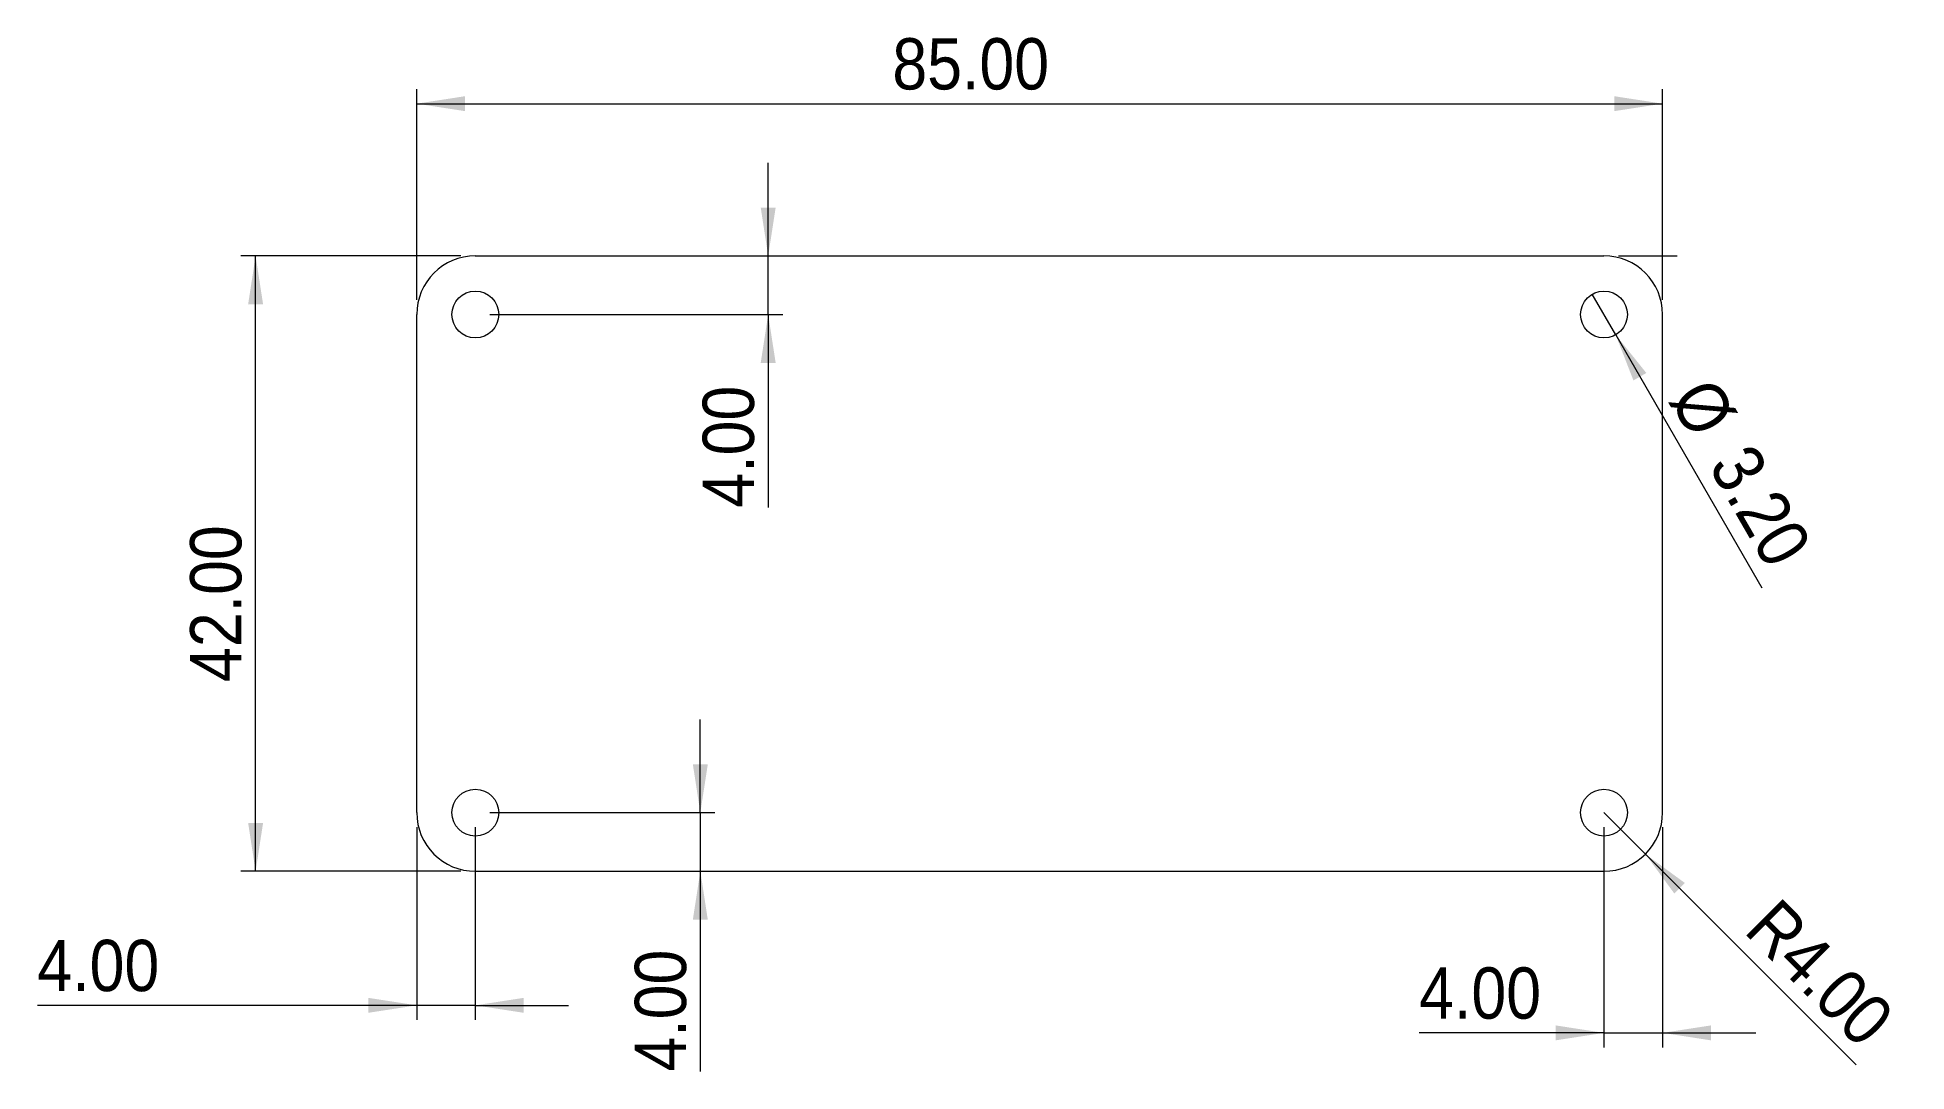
# Model space of a CAD drawing. Header units: millimetres. Extents: x 24 to 152, y 32 to 103.
import ezdxf

# ---------------------------------------------------------------- set-up
doc = ezdxf.new("R2010")
doc.units = ezdxf.units.MM
doc.styles.add('SLDTEXTSTYLE0', font='GOTHIC.TTF', dxfattribs={"width": 0.913})
doc.dimstyles.new('SLDDIMSTYLE0', dxfattribs={"dimtxt": 3.5, "dimasz": 3.302, "dimexe": 0, "dimexo": 0.0625, "dimgap": 0.875, "dimtad": 1, "dimrnd": 1e-09, "dimzin": 4, "dimdsep": 46, "dimtxsty": 'SLDTEXTSTYLE0', "dimsah": 1, "dimcen": 0.09, "dimadec": 0, "dimazin": 1, "dimtfac": 1, "dimtofl": 0, "dimtmove": 0, "dimatfit": 3, "dimfxl": 0, "dimfrac": 2, "dimtolj": 1, "dimtzin": 12, "dimarcsym": 0})
doc.dimstyles.new('SLDDIMSTYLE1', dxfattribs={"dimtxt": 3.5, "dimasz": 3.302, "dimexe": 0, "dimexo": 0.0625, "dimgap": 0.875, "dimtad": 1, "dimrnd": 1e-09, "dimzin": 4, "dimdsep": 46, "dimtxsty": 'SLDTEXTSTYLE0', "dimsah": 1, "dimcen": 0, "dimadec": 0, "dimazin": 1, "dimtfac": 1, "dimtofl": 0, "dimtmove": 0, "dimatfit": 3, "dimfxl": 0, "dimfrac": 2, "dimtolj": 1, "dimtzin": 12, "dimarcsym": 0})
doc.dimstyles.new('SLDDIMSTYLE2', dxfattribs={"dimtxt": 3.5, "dimasz": 3.302, "dimexe": 0, "dimexo": 0.0625, "dimgap": 0.875, "dimtad": 1, "dimrnd": 1e-09, "dimzin": 4, "dimdsep": 46, "dimtxsty": 'SLDTEXTSTYLE0', "dimsah": 1, "dimcen": 0.09, "dimadec": 0, "dimazin": 1, "dimtfac": 1, "dimtmove": 0, "dimatfit": 0, "dimfxl": 0, "dimfrac": 2, "dimtolj": 1, "dimtzin": 12, "dimarcsym": 0})
doc.dimstyles.new('SLDDIMSTYLE3', dxfattribs={"dimtxt": 3.5, "dimasz": 3.302, "dimexe": 0, "dimexo": 0.0625, "dimgap": 0.875, "dimtad": 1, "dimrnd": 1e-09, "dimzin": 4, "dimdsep": 46, "dimtxsty": 'SLDTEXTSTYLE0', "dimblk1": 'NONE', "dimsah": 1, "dimcen": 0, "dimadec": 0, "dimazin": 1, "dimtfac": 1, "dimtmove": 0, "dimatfit": 3, "dimldrblk": 'NONE', "dimfxl": 0, "dimfrac": 2, "dimtolj": 1, "dimtzin": 12, "dimarcsym": 0})

# ---------------------------------------------------------------- blocks, each defined once
blk = doc.blocks.new('_D')
at = {"color": 7, "linetype": 'Continuous', "lineweight": 0}
for p, q in [((49, 88), (38.01, 88)), ((39.01, 46), (39.01, 88)), ((49, 46), (38.01, 46))]:
    blk.add_line(p, q, dxfattribs=at)
at = {"color": 7, "linetype": 'Continuous', "lineweight": 18}
for points in [[(39.01, 88), (38.5, 84.7), (39.52, 84.7)], [(39.01, 46), (39.52, 49.3), (38.5, 49.3)]]:
    blk.add_solid(points, dxfattribs=at)
at = {"color": 7, "linetype": 'Continuous', "lineweight": 18, "insert": (34.54, 58.92), "char_height": 3.5, "attachment_point": 1, "rotation": 90, "style": 'SLDTEXTSTYLE0'}
blk.add_mtext('42.00', dxfattribs=at)
blk = doc.blocks.new('_D_1')
at = {"color": 7, "linetype": 'Continuous', "lineweight": 0}
for p, q in [((50, 89), (50, 99.39)), ((50, 98.39), (135, 98.39)), ((135, 89), (135, 99.39))]:
    blk.add_line(p, q, dxfattribs=at)
at = {"color": 7, "linetype": 'Continuous', "lineweight": 18}
for points in [[(50, 98.39), (53.3, 97.88), (53.3, 98.9)], [(135, 98.39), (131.7, 98.9), (131.7, 97.88)]]:
    blk.add_solid(points, dxfattribs=at)
at = {"color": 7, "linetype": 'Continuous', "lineweight": 18, "insert": (82.45, 102.86), "char_height": 3.5, "attachment_point": 1, "style": 'SLDTEXTSTYLE0'}
blk.add_mtext('85.00', dxfattribs=at)
blk = doc.blocks.new('_D_2')
at = {"color": 7, "linetype": 'Continuous', "lineweight": 0}
for q in [(131, 50), (148.21, 32.79)]:
    blk.add_line((133.83, 47.17), q, dxfattribs=at)
at = {"color": 7, "linetype": 'Continuous', "lineweight": 18}
blk.add_solid([(133.83, 47.17), (135.8, 44.48), (136.52, 45.2)], dxfattribs=at)
at = {"color": 7, "linetype": 'Continuous', "lineweight": 18, "insert": (142.94, 44.34), "char_height": 3.5, "attachment_point": 1, "rotation": 315, "style": 'SLDTEXTSTYLE0'}
blk.add_mtext('R4.00', dxfattribs=at)
blk = doc.blocks.new('_D_3')
at = {"color": 7, "linetype": 'Continuous', "lineweight": 0}
for p, q in [((69.35, 50), (69.35, 56.35)), ((55, 50), (70.35, 50)), ((69.35, 50), (69.35, 46)), ((69.35, 46), (69.35, 32.33))]:
    blk.add_line(p, q, dxfattribs=at)
at = {"color": 7, "linetype": 'Continuous', "lineweight": 18}
for points in [[(69.35, 50), (69.86, 53.3), (68.84, 53.3)], [(69.35, 46), (68.84, 42.7), (69.86, 42.7)]]:
    blk.add_solid(points, dxfattribs=at)
at = {"color": 7, "linetype": 'Continuous', "lineweight": 18, "insert": (64.88, 32.33), "char_height": 3.5, "attachment_point": 1, "rotation": 90, "style": 'SLDTEXTSTYLE0'}
blk.add_mtext('4.00', dxfattribs=at)
blk = doc.blocks.new('_D_4')
at = {"color": 7, "linetype": 'Continuous', "lineweight": 0}
for p, q in [((50, 49), (50, 35.85)), ((54, 49), (54, 35.85)), ((50, 36.85), (24.12, 36.85)), ((54, 36.85), (50, 36.85)), ((54, 36.85), (60.35, 36.85))]:
    blk.add_line(p, q, dxfattribs=at)
at = {"color": 7, "linetype": 'Continuous', "lineweight": 18}
for points in [[(50, 36.85), (46.7, 37.36), (46.7, 36.34)], [(54, 36.85), (57.3, 36.34), (57.3, 37.36)]]:
    blk.add_solid(points, dxfattribs=at)
at = {"color": 7, "linetype": 'Continuous', "lineweight": 18, "insert": (24.12, 41.32), "char_height": 3.5, "attachment_point": 1, "style": 'SLDTEXTSTYLE0'}
blk.add_mtext('4.00', dxfattribs=at)
blk = doc.blocks.new('_D_5')
at = {"color": 7, "linetype": 'Continuous', "lineweight": 0}
for p, q in [((73.98, 88), (73.98, 94.35)), ((73.98, 84), (73.98, 88)), ((55, 84), (74.98, 84)), ((73.98, 84), (73.98, 70.82))]:
    blk.add_line(p, q, dxfattribs=at)
at = {"color": 7, "linetype": 'Continuous', "lineweight": 18}
for points in [[(73.98, 88), (74.49, 91.3), (73.47, 91.3)], [(73.98, 84), (73.47, 80.7), (74.49, 80.7)]]:
    blk.add_solid(points, dxfattribs=at)
at = {"color": 7, "linetype": 'Continuous', "lineweight": 18, "insert": (69.51, 70.82), "char_height": 3.5, "attachment_point": 1, "rotation": 90, "style": 'SLDTEXTSTYLE0'}
blk.add_mtext('4.00', dxfattribs=at)
blk = doc.blocks.new('_D_6')
at = {"color": 7, "linetype": 'Continuous', "lineweight": 0}
for p, q in [((131, 49), (131, 33.97)), ((135, 49), (135, 33.97)), ((131, 34.97), (118.39, 34.97)), ((131, 34.97), (135, 34.97)), ((135, 34.97), (141.35, 34.97))]:
    blk.add_line(p, q, dxfattribs=at)
at = {"color": 7, "linetype": 'Continuous', "lineweight": 18}
for points in [[(131, 34.97), (127.7, 35.48), (127.7, 34.46)], [(135, 34.97), (138.3, 34.46), (138.3, 35.48)]]:
    blk.add_solid(points, dxfattribs=at)
at = {"color": 7, "linetype": 'Continuous', "lineweight": 18, "insert": (118.39, 39.44), "char_height": 3.5, "attachment_point": 1, "style": 'SLDTEXTSTYLE0'}
blk.add_mtext('4.00', dxfattribs=at)
blk = doc.blocks.new('_D_7')
at = {"color": 7, "linetype": 'Continuous', "lineweight": 0}
for q in [(130.2, 85.39), (141.77, 65.34)]:
    blk.add_line((131.8, 82.61), q, dxfattribs=at)
at = {"color": 7, "linetype": 'Continuous', "lineweight": 18}
blk.add_solid([(131.8, 82.61), (133.01, 79.5), (133.89, 80.01)], dxfattribs=at)
at = {"color": 7, "linetype": 'Continuous', "lineweight": 18, "char_height": 3.5, "attachment_point": 1, "rotation": 300, "style": 'SLDTEXTSTYLE0'}
for s, insert in [('%%c', (138.44, 79.96)), ('3.20', (141.12, 75.42))]:
    blk.add_mtext(s, dxfattribs=dict(at, insert=insert))
blk = doc.blocks.new('_None')

msp = doc.modelspace()

# ---------------------------------------------------------------- linework, layer by layer
at = {"color": 7, "linetype": 'Continuous', "lineweight": 0}
for p, q in [((53, 88), (49, 88)), ((50, 85), (50, 89)), ((132, 88), (136, 88)), ((135, 85), (135, 89)), ((50, 49), (50, 45)), ((53, 46), (49, 46))]:
    msp.add_line(p, q, dxfattribs=at)
at = {"color": 7, "linetype": 'Continuous', "lineweight": 18}
for p, q in [((54, 88), (131, 88)), ((50, 50), (50, 84)), ((135, 50), (135, 84)), ((54, 46), (131, 46))]:
    msp.add_line(p, q, dxfattribs=at)
for centre in [(54, 84), (131, 84), (54, 50), (131, 50)]:
    msp.add_circle(centre, 1.6, dxfattribs=at)
for centre, start, end in [((54, 84), 90, 180), ((131, 84), 0, 90), ((54, 50), 180, 270), ((131, 50), 270, 0)]:
    msp.add_arc(centre, 4, start, end, dxfattribs=at)

# ---------------------------------------------------------------- dimensions: what is measured, and where the dimension line sits
for base, p1, p2, dimstyle, picture, middle in [((135, 98.393), (50, 88), (135, 88), 'SLDDIMSTYLE0', '_D_1', (88.268, 98.393)), ((50, 36.851), (54, 50), (50, 50), 'SLDDIMSTYLE2', '_D_4', (28.648, 36.851)), ((135, 34.969), (131, 50), (135, 50), 'SLDDIMSTYLE2', '_D_6', (122.92, 34.969))]:
    dim = msp.add_linear_dim(base=base, p1=p1, p2=p2, dimstyle=dimstyle, dxfattribs=at)
    dim.commit()
    dim.dimension.update_dxf_attribs({"geometry": picture, "text_midpoint": middle, "dimtype": 160})
for base, p1, p2, dimstyle, picture, middle in [((73.981, 88), (54, 84), (54, 88), 'SLDDIMSTYLE2', '_D_5', (73.981, 75.346)), ((39.013, 88), (50, 46), (50, 88), 'SLDDIMSTYLE0', '_D', (39.013, 64.735)), ((69.35, 46), (54, 50), (54, 46), 'SLDDIMSTYLE2', '_D_3', (69.35, 36.851))]:
    dim = msp.add_linear_dim(base=base, p1=p1, p2=p2, angle=90, dimstyle=dimstyle, dxfattribs=at)
    dim.commit()
    dim.dimension.update_dxf_attribs({"geometry": picture, "text_midpoint": middle, "dimtype": 160})
dim = msp.add_diameter_dim_2p(p1=(130.2, 85.386), p2=(131.8, 82.614), dimstyle='SLDDIMSTYLE3', dxfattribs=at)
dim.commit()
dim.dimension.update_dxf_attribs({"geometry": '_D_7', "text_midpoint": (138.322, 71.318), "dimtype": 163})
dim = msp.add_radius_dim(center=(131, 50), mpoint=(133.828, 47.172), dimstyle='SLDDIMSTYLE1', dxfattribs=at)
dim.commit()
dim.dimension.update_dxf_attribs({"geometry": '_D_2', "text_midpoint": (144.149, 36.851), "dimtype": 164})

doc.saveas('drawing.dxf')
